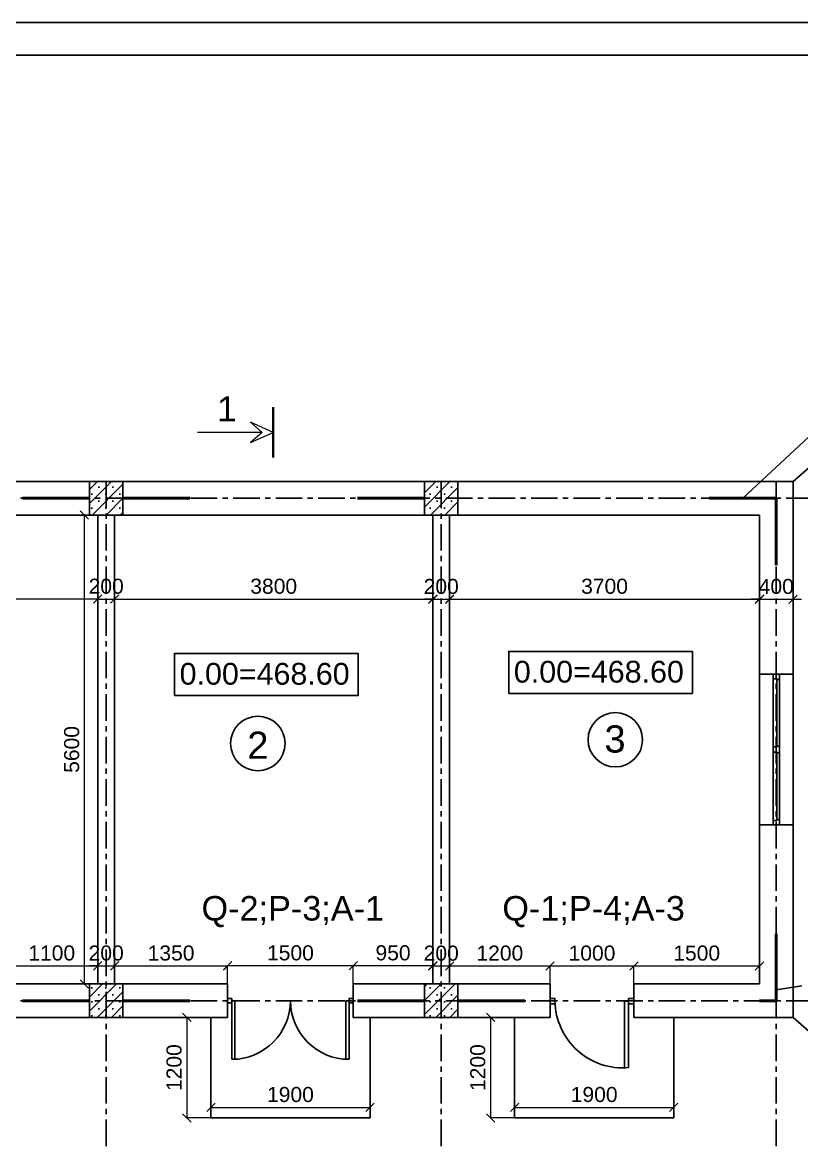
# Model space of a CAD drawing. Header units: millimetres. Extents: x 120281 to 1416367021, y -641565767 to 918373.
# Drawn here: x 1108930 to 1118233, y 846568 to 859934 of the extents above; entities that cross this region are included whole.
import ezdxf

# ---------------------------------------------------------------- set-up
doc = ezdxf.new("R2010")
doc.units = ezdxf.units.MM
doc.linetypes.add('CENTER', pattern=[50.8, 31.75, -6.35, 6.35, -6.35])
for name, color, linetype, lineweight in [('33', 7, 'Continuous', 35), ('Layer2', 7, 'Continuous', 13), ('Otaqların işarə rəqəminin dairəsi', 124, 'Continuous', 30), ('Xar. ölcülər.-1', 230, 'Continuous', 15), ('Xarici divarlar', 222, 'Continuous', 25), ('Yazı', 7, 'Continuous', 15), ('аракясмя', 130, 'Continuous', 20), ('колонна', 50, 'Continuous', 40), ('окна', 150, 'Continuous', 15), ('оси', 85, 'CENTER', 9), ('размер', 90, 'Continuous', 40), ('размер 1', 6, 'Continuous', 15)]:
    doc.layers.add(name, color=color, linetype=linetype, lineweight=lineweight)
doc.layers.add('Калонлар', color=7, linetype='Continuous')
doc.styles.add('Annotative', font='arial.ttf')
doc.styles.add('ARIAL', font='arial.ttf')
doc.styles.add('Arial-065-0', font='arial.ttf', dxfattribs={"width": 0.65})
doc.styles.add('Times New  Roman', font='times.ttf')
doc.dimstyles.new('250', dxfattribs={"dimtxt": 370, "dimasz": 100, "dimexe": 1.25, "dimexo": 0.625, "dimgap": 60, "dimtad": 1, "dimtxsty": 'Times New  Roman', "dimblk": 'OBLIQUE', "dimcen": 2.5, "dimadec": 0, "dimazin": 0, "dimtfac": 1, "dimtix": 1, "dimtmove": 0, "dimatfit": 3, "dimldrblk": 'OBLIQUE', "dimfxl": 1, "dimlwd": 0, "dimlwe": 0, "dimarcsym": 0})
pattern_1 = [(225, (707414.2, 483189.93), (84.1899, -84.1899), []), (225, (707330.01, 483189.93), (84.1899, -84.1899), [0, -119.0625])]

# ---------------------------------------------------------------- blocks, each defined once
blk = doc.blocks.new('пянжяря 1800')
at = {"layer": 'окна', "color": 0, "lineweight": 30}
for p, q in [((388031, 136030), (388031, 137702)), ((388061, 136896), (388061, 137702)), ((388106, 137712), (388106, 136020)), ((388061, 136030), (388061, 136836))]:
    blk.add_line(p, q, dxfattribs=at)
for points in [[(388031, 137702), (388031, 137766), (388106, 137766), (388106, 137712), (388061, 137712), (388061, 137702), (388031, 137702)], [(388106, 136836), (388106, 136896), (388061, 136896), (388061, 136906), (388031, 136906), (388031, 136826), (388061, 136826), (388061, 136836), (388106, 136836)], [(388031, 136030), (388031, 135966), (388106, 135966), (388106, 136020), (388061, 136020), (388061, 136030), (388031, 136030)]]:
    blk.add_lwpolyline(points, dxfattribs=at)
blk = doc.blocks.new('Гапы 1500')
at = {"layer": 'окна', "color": 0, "lineweight": 30}
for p, q in [((214475, 192748), (214475, 193448)), ((214513, 193447), (214513, 192748)), ((215838, 192748), (215838, 193447)), ((215875, 193448), (215875, 192748)), ((214513, 192748), (214475, 192748)), ((215875, 192748), (215838, 192748))]:
    blk.add_line(p, q, dxfattribs=at)
for points in [[(214425, 192773), (214425, 192723), (214475, 192723), (214475, 192773)], [(215875, 192773), (215875, 192723), (215925, 192723), (215925, 192773)]]:
    blk.add_lwpolyline(points, close=True, dxfattribs=at)
for centre, start, end in [((214475, 192748), 0, 90), ((215875, 192748), 90, 180)]:
    blk.add_arc(centre, 700, start, end, dxfattribs=at)
blk = doc.blocks.new('_Oblique')
at = {"color": 0, "linetype": 'ByBlock', "lineweight": -2}
blk.add_line((-0.5, -0.5), (0.5, 0.5), dxfattribs=at)
blk = doc.blocks.new('*D645')
at = {"layer": 'Defpoints', "color": 0, "lineweight": 53, "transparency": 16777216}
for p in [(1113080, 846977), (1111180, 846851), (1113080, 846851)]:
    blk.add_point(p, dxfattribs=at)
at = {"layer": 'Xar. ölcülər.-1', "color": 0, "lineweight": 0, "transparency": 16777216}
for p, q in [((1111180, 846851), (1111180, 846978)), ((1111180, 846977), (1113080, 846977)), ((1113080, 846851), (1113080, 846978))]:
    blk.add_line(p, q, dxfattribs=at)
at = {"layer": 'Xar. ölcülər.-1', "color": 0, "lineweight": 0, "transparency": 16777216, "xscale": 100, "yscale": 100, "zscale": 100, "rotation": 180}
blk.add_blockref('_Oblique', (1111180, 846977), dxfattribs=at)
at = {"layer": 'Xar. ölcülər.-1', "color": 0, "lineweight": 0, "transparency": 16777216, "xscale": 100, "yscale": 100, "zscale": 100}
blk.add_blockref('_Oblique', (1113080, 846977), dxfattribs=at)
at = {"layer": 'Xar. ölcülər.-1', "color": 0, "lineweight": 20, "transparency": 16777216, "insert": (1112130, 847129), "char_height": 180, "attachment_point": 5, "style": 'ARIAL'}
blk.add_mtext('1900', dxfattribs=at)
blk = doc.blocks.new('*D646')
at = {"layer": 'Defpoints', "color": 0, "lineweight": 53, "transparency": 16777216}
for p in [(1111180, 848051), (1110893, 846851), (1111180, 846851)]:
    blk.add_point(p, dxfattribs=at)
at = {"layer": 'Xar. ölcülər.-1', "color": 0, "lineweight": 0, "transparency": 16777216}
for p, q in [((1111179, 848051), (1110892, 848051)), ((1110893, 848051), (1110893, 846851)), ((1111179, 846851), (1110892, 846851))]:
    blk.add_line(p, q, dxfattribs=at)
at = {"layer": 'Xar. ölcülər.-1', "color": 0, "lineweight": 0, "transparency": 16777216, "xscale": 100, "yscale": 100, "zscale": 100}
for p, rotation in [((1110893, 848051), 90), ((1110893, 846851), 270)]:
    blk.add_blockref('_Oblique', p, dxfattribs=dict(at, rotation=rotation))
at = {"layer": 'Xar. ölcülər.-1', "color": 0, "lineweight": 20, "transparency": 16777216, "insert": (1110741, 847451), "char_height": 180, "attachment_point": 5, "rotation": 90, "style": 'ARIAL'}
blk.add_mtext('1200', dxfattribs=at)
blk = doc.blocks.new('*D545')
at = {"layer": 'Defpoints', "color": 0, "lineweight": 53, "transparency": 16777216}
for p in [(1116706, 846977), (1114806, 846851), (1116706, 846851)]:
    blk.add_point(p, dxfattribs=at)
at = {"layer": 'Xar. ölcülər.-1', "color": 0, "lineweight": 0, "transparency": 16777216}
for p, q in [((1114806, 846851), (1114806, 846978)), ((1114806, 846977), (1116706, 846977)), ((1116706, 846851), (1116706, 846978))]:
    blk.add_line(p, q, dxfattribs=at)
at = {"layer": 'Xar. ölcülər.-1', "color": 0, "lineweight": 0, "transparency": 16777216, "xscale": 100, "yscale": 100, "zscale": 100, "rotation": 180}
blk.add_blockref('_Oblique', (1114806, 846977), dxfattribs=at)
at = {"layer": 'Xar. ölcülər.-1', "color": 0, "lineweight": 0, "transparency": 16777216, "xscale": 100, "yscale": 100, "zscale": 100}
blk.add_blockref('_Oblique', (1116706, 846977), dxfattribs=at)
at = {"layer": 'Xar. ölcülər.-1', "color": 0, "lineweight": 20, "transparency": 16777216, "insert": (1115756, 847129), "char_height": 180, "attachment_point": 5, "style": 'ARIAL'}
blk.add_mtext('1900', dxfattribs=at)
blk = doc.blocks.new('*D546')
at = {"layer": 'Defpoints', "color": 0, "lineweight": 53, "transparency": 16777216}
for p in [(1114806, 848051), (1114519, 846851), (1114806, 846851)]:
    blk.add_point(p, dxfattribs=at)
at = {"layer": 'Xar. ölcülər.-1', "color": 0, "lineweight": 0, "transparency": 16777216}
for p, q in [((1114805, 848051), (1114518, 848051)), ((1114519, 848051), (1114519, 846851)), ((1114805, 846851), (1114518, 846851))]:
    blk.add_line(p, q, dxfattribs=at)
at = {"layer": 'Xar. ölcülər.-1', "color": 0, "lineweight": 0, "transparency": 16777216, "xscale": 100, "yscale": 100, "zscale": 100}
for p, rotation in [((1114519, 848051), 90), ((1114519, 846851), 270)]:
    blk.add_blockref('_Oblique', p, dxfattribs=dict(at, rotation=rotation))
at = {"layer": 'Xar. ölcülər.-1', "color": 0, "lineweight": 20, "transparency": 16777216, "insert": (1114367, 847451), "char_height": 180, "attachment_point": 5, "rotation": 90, "style": 'ARIAL'}
blk.add_mtext('1200', dxfattribs=at)
blk = doc.blocks.new('*D559')
at = {"layer": 'Defpoints', "color": 0, "lineweight": 53, "transparency": 16777216}
for p in [(1098130, 853335), (1109830, 853335), (1109830, 853048)]:
    blk.add_point(p, dxfattribs=at)
at = {"layer": 'Xar. ölcülər.-1', "color": 0, "lineweight": 0, "transparency": 16777216}
for p, q in [((1098130, 853334), (1098130, 853047)), ((1109830, 853334), (1109830, 853047)), ((1098130, 853048), (1109830, 853048))]:
    blk.add_line(p, q, dxfattribs=at)
at = {"layer": 'Xar. ölcülər.-1', "color": 0, "lineweight": 0, "transparency": 16777216, "xscale": 100, "yscale": 100, "zscale": 100, "rotation": 180}
blk.add_blockref('_Oblique', (1098130, 853048), dxfattribs=at)
at = {"layer": 'Xar. ölcülər.-1', "color": 0, "lineweight": 0, "transparency": 16777216, "xscale": 100, "yscale": 100, "zscale": 100}
blk.add_blockref('_Oblique', (1109830, 853048), dxfattribs=at)
at = {"layer": 'Xar. ölcülər.-1', "color": 0, "lineweight": 20, "transparency": 16777216, "insert": (1103980, 853200), "char_height": 180, "attachment_point": 5, "style": 'ARIAL'}
blk.add_mtext('11700', dxfattribs=at)
blk = doc.blocks.new('*D560')
at = {"layer": 'Defpoints', "color": 0, "lineweight": 53, "transparency": 16777216}
for p in [(1109830, 853047), (1110030, 853047), (1110030, 853047)]:
    blk.add_point(p, dxfattribs=at)
at = {"layer": 'Xar. ölcülər.-1', "color": 0, "lineweight": 0, "transparency": 16777216}
for p, q in [((1109830, 853047), (1109730, 853047)), ((1109830, 853047), (1109830, 853048)), ((1109830, 853047), (1110030, 853047)), ((1110030, 853047), (1110030, 853048)), ((1110030, 853047), (1110130, 853047))]:
    blk.add_line(p, q, dxfattribs=at)
at = {"layer": 'Xar. ölcülər.-1', "color": 0, "lineweight": 0, "transparency": 16777216, "xscale": 100, "yscale": 100, "zscale": 100}
blk.add_blockref('_Oblique', (1109830, 853047), dxfattribs=at)
at = {"layer": 'Xar. ölcülər.-1', "color": 0, "lineweight": 0, "transparency": 16777216, "xscale": 100, "yscale": 100, "zscale": 100, "rotation": 180}
blk.add_blockref('_Oblique', (1110030, 853047), dxfattribs=at)
at = {"layer": 'Xar. ölcülər.-1', "color": 0, "lineweight": 20, "transparency": 16777216, "insert": (1109930, 853199), "char_height": 180, "attachment_point": 5, "style": 'ARIAL'}
blk.add_mtext('200', dxfattribs=at)
blk = doc.blocks.new('*D561')
at = {"layer": 'Defpoints', "color": 0, "lineweight": 53, "transparency": 16777216}
for p in [(1110030, 853335), (1113830, 853335), (1113830, 853047)]:
    blk.add_point(p, dxfattribs=at)
at = {"layer": 'Xar. ölcülər.-1', "color": 0, "lineweight": 0, "transparency": 16777216}
for p, q in [((1110030, 853334), (1110030, 853046)), ((1113830, 853334), (1113830, 853046)), ((1110030, 853047), (1113830, 853047))]:
    blk.add_line(p, q, dxfattribs=at)
at = {"layer": 'Xar. ölcülər.-1', "color": 0, "lineweight": 0, "transparency": 16777216, "xscale": 100, "yscale": 100, "zscale": 100, "rotation": 180}
blk.add_blockref('_Oblique', (1110030, 853047), dxfattribs=at)
at = {"layer": 'Xar. ölcülər.-1', "color": 0, "lineweight": 0, "transparency": 16777216, "xscale": 100, "yscale": 100, "zscale": 100}
blk.add_blockref('_Oblique', (1113830, 853047), dxfattribs=at)
at = {"layer": 'Xar. ölcülər.-1', "color": 0, "lineweight": 20, "transparency": 16777216, "insert": (1111930, 853199), "char_height": 180, "attachment_point": 5, "style": 'ARIAL'}
blk.add_mtext('3800', dxfattribs=at)
blk = doc.blocks.new('*D562')
at = {"layer": 'Defpoints', "color": 0, "lineweight": 53, "transparency": 16777216}
for p in [(1113830, 853045), (1114030, 853045), (1114030, 853045)]:
    blk.add_point(p, dxfattribs=at)
at = {"layer": 'Xar. ölcülər.-1', "color": 0, "lineweight": 0, "transparency": 16777216}
for p, q in [((1113830, 853045), (1113730, 853045)), ((1113830, 853046), (1113830, 853046)), ((1113830, 853045), (1114030, 853045)), ((1114030, 853046), (1114030, 853046)), ((1114030, 853045), (1114130, 853045))]:
    blk.add_line(p, q, dxfattribs=at)
at = {"layer": 'Xar. ölcülər.-1', "color": 0, "lineweight": 0, "transparency": 16777216, "xscale": 100, "yscale": 100, "zscale": 100}
blk.add_blockref('_Oblique', (1113830, 853045), dxfattribs=at)
at = {"layer": 'Xar. ölcülər.-1', "color": 0, "lineweight": 0, "transparency": 16777216, "xscale": 100, "yscale": 100, "zscale": 100, "rotation": 180}
blk.add_blockref('_Oblique', (1114030, 853045), dxfattribs=at)
at = {"layer": 'Xar. ölcülər.-1', "color": 0, "lineweight": 20, "transparency": 16777216, "insert": (1113930, 853197), "char_height": 180, "attachment_point": 5, "style": 'ARIAL'}
blk.add_mtext('200', dxfattribs=at)
blk = doc.blocks.new('*D563')
at = {"layer": 'Defpoints', "color": 0, "lineweight": 53, "transparency": 16777216}
for p in [(1114030, 853335), (1117730, 853335), (1117730, 853047)]:
    blk.add_point(p, dxfattribs=at)
at = {"layer": 'Xar. ölcülər.-1', "color": 0, "lineweight": 0, "transparency": 16777216}
for p, q in [((1114030, 853334), (1114030, 853046)), ((1117730, 853334), (1117730, 853046)), ((1114030, 853047), (1117730, 853047))]:
    blk.add_line(p, q, dxfattribs=at)
at = {"layer": 'Xar. ölcülər.-1', "color": 0, "lineweight": 0, "transparency": 16777216, "xscale": 100, "yscale": 100, "zscale": 100, "rotation": 180}
blk.add_blockref('_Oblique', (1114030, 853047), dxfattribs=at)
at = {"layer": 'Xar. ölcülər.-1', "color": 0, "lineweight": 0, "transparency": 16777216, "xscale": 100, "yscale": 100, "zscale": 100}
blk.add_blockref('_Oblique', (1117730, 853047), dxfattribs=at)
at = {"layer": 'Xar. ölcülər.-1', "color": 0, "lineweight": 20, "transparency": 16777216, "insert": (1115880, 853199), "char_height": 180, "attachment_point": 5, "style": 'ARIAL'}
blk.add_mtext('3700', dxfattribs=at)
blk = doc.blocks.new('*D564')
at = {"layer": 'Defpoints', "color": 0, "lineweight": 53, "transparency": 16777216}
for p in [(1117730, 853300), (1118130, 853300), (1118130, 853045)]:
    blk.add_point(p, dxfattribs=at)
at = {"layer": 'Xar. ölcülər.-1', "color": 0, "lineweight": 0, "transparency": 16777216}
for p, q in [((1117730, 853299), (1117730, 853044)), ((1118130, 853299), (1118130, 853044)), ((1117730, 853045), (1117630, 853045)), ((1117730, 853045), (1118130, 853045)), ((1118130, 853045), (1118230, 853045))]:
    blk.add_line(p, q, dxfattribs=at)
at = {"layer": 'Xar. ölcülər.-1', "color": 0, "lineweight": 0, "transparency": 16777216, "xscale": 100, "yscale": 100, "zscale": 100}
blk.add_blockref('_Oblique', (1117730, 853045), dxfattribs=at)
at = {"layer": 'Xar. ölcülər.-1', "color": 0, "lineweight": 0, "transparency": 16777216, "xscale": 100, "yscale": 100, "zscale": 100, "rotation": 180}
blk.add_blockref('_Oblique', (1118130, 853045), dxfattribs=at)
at = {"layer": 'Xar. ölcülər.-1', "color": 0, "lineweight": 20, "transparency": 16777216, "insert": (1117930, 853197), "char_height": 180, "attachment_point": 5, "style": 'ARIAL'}
blk.add_mtext('400', dxfattribs=at)
blk = doc.blocks.new('*D656')
at = {"layer": 'Defpoints', "color": 0, "lineweight": 53, "transparency": 16777216}
for p in [(1109830, 848667), (1108730, 848451), (1109830, 848451)]:
    blk.add_point(p, dxfattribs=at)
at = {"layer": 'Xar. ölcülər.-1', "color": 0, "lineweight": 0, "transparency": 16777216}
for p, q in [((1108730, 848451), (1108730, 848668)), ((1108730, 848667), (1109830, 848667)), ((1109830, 848451), (1109830, 848668))]:
    blk.add_line(p, q, dxfattribs=at)
at = {"layer": 'Xar. ölcülər.-1', "color": 0, "lineweight": 0, "transparency": 16777216, "xscale": 100, "yscale": 100, "zscale": 100, "rotation": 180}
blk.add_blockref('_Oblique', (1108730, 848667), dxfattribs=at)
at = {"layer": 'Xar. ölcülər.-1', "color": 0, "lineweight": 0, "transparency": 16777216, "xscale": 100, "yscale": 100, "zscale": 100}
blk.add_blockref('_Oblique', (1109830, 848667), dxfattribs=at)
at = {"layer": 'Xar. ölcülər.-1', "color": 0, "lineweight": 20, "transparency": 16777216, "insert": (1109280, 848819), "char_height": 180, "attachment_point": 5, "style": 'ARIAL'}
blk.add_mtext('1100', dxfattribs=at)
blk = doc.blocks.new('*D657')
at = {"layer": 'Defpoints', "color": 0, "lineweight": 53, "transparency": 16777216}
for p in [(1110030, 848667), (1109830, 848451), (1110030, 848451)]:
    blk.add_point(p, dxfattribs=at)
at = {"layer": 'Xar. ölcülər.-1', "color": 0, "lineweight": 0, "transparency": 16777216}
for p, q in [((1109830, 848667), (1109730, 848667)), ((1109830, 848451), (1109830, 848668)), ((1109830, 848667), (1110030, 848667)), ((1110030, 848451), (1110030, 848668)), ((1110030, 848667), (1110130, 848667))]:
    blk.add_line(p, q, dxfattribs=at)
at = {"layer": 'Xar. ölcülər.-1', "color": 0, "lineweight": 0, "transparency": 16777216, "xscale": 100, "yscale": 100, "zscale": 100}
blk.add_blockref('_Oblique', (1109830, 848667), dxfattribs=at)
at = {"layer": 'Xar. ölcülər.-1', "color": 0, "lineweight": 0, "transparency": 16777216, "xscale": 100, "yscale": 100, "zscale": 100, "rotation": 180}
blk.add_blockref('_Oblique', (1110030, 848667), dxfattribs=at)
at = {"layer": 'Xar. ölcülər.-1', "color": 0, "lineweight": 20, "transparency": 16777216, "insert": (1109930, 848819), "char_height": 180, "attachment_point": 5, "style": 'ARIAL'}
blk.add_mtext('200', dxfattribs=at)
blk = doc.blocks.new('*D658')
at = {"layer": 'Defpoints', "color": 0, "lineweight": 53, "transparency": 16777216}
for p in [(1111380, 848667), (1110030, 848451), (1111380, 848451)]:
    blk.add_point(p, dxfattribs=at)
at = {"layer": 'Xar. ölcülər.-1', "color": 0, "lineweight": 0, "transparency": 16777216}
for p, q in [((1110030, 848451), (1110030, 848668)), ((1110030, 848667), (1111380, 848667)), ((1111380, 848451), (1111380, 848668))]:
    blk.add_line(p, q, dxfattribs=at)
at = {"layer": 'Xar. ölcülər.-1', "color": 0, "lineweight": 0, "transparency": 16777216, "xscale": 100, "yscale": 100, "zscale": 100, "rotation": 180}
blk.add_blockref('_Oblique', (1110030, 848667), dxfattribs=at)
at = {"layer": 'Xar. ölcülər.-1', "color": 0, "lineweight": 0, "transparency": 16777216, "xscale": 100, "yscale": 100, "zscale": 100}
blk.add_blockref('_Oblique', (1111380, 848667), dxfattribs=at)
at = {"layer": 'Xar. ölcülər.-1', "color": 0, "lineweight": 20, "transparency": 16777216, "insert": (1110705, 848819), "char_height": 180, "attachment_point": 5, "style": 'ARIAL'}
blk.add_mtext('1350', dxfattribs=at)
blk = doc.blocks.new('*D659')
at = {"layer": 'Defpoints', "color": 0, "lineweight": 53, "transparency": 16777216}
for p in [(1112880, 848669), (1111380, 848451), (1112880, 848451)]:
    blk.add_point(p, dxfattribs=at)
at = {"layer": 'Xar. ölcülər.-1', "color": 0, "lineweight": 0, "transparency": 16777216}
for p, q in [((1111380, 848451), (1111380, 848670)), ((1111380, 848669), (1112880, 848669)), ((1112880, 848451), (1112880, 848670))]:
    blk.add_line(p, q, dxfattribs=at)
at = {"layer": 'Xar. ölcülər.-1', "color": 0, "lineweight": 0, "transparency": 16777216, "xscale": 100, "yscale": 100, "zscale": 100, "rotation": 180}
blk.add_blockref('_Oblique', (1111380, 848669), dxfattribs=at)
at = {"layer": 'Xar. ölcülər.-1', "color": 0, "lineweight": 0, "transparency": 16777216, "xscale": 100, "yscale": 100, "zscale": 100}
blk.add_blockref('_Oblique', (1112880, 848669), dxfattribs=at)
at = {"layer": 'Xar. ölcülər.-1', "color": 0, "lineweight": 20, "transparency": 16777216, "insert": (1112130, 848821), "char_height": 180, "attachment_point": 5, "style": 'ARIAL'}
blk.add_mtext('1500', dxfattribs=at)
blk = doc.blocks.new('*D660')
at = {"layer": 'Defpoints', "color": 0, "lineweight": 53, "transparency": 16777216}
for p in [(1113830, 848669), (1112880, 848451), (1113830, 848451)]:
    blk.add_point(p, dxfattribs=at)
at = {"layer": 'Xar. ölcülər.-1', "color": 0, "lineweight": 0, "transparency": 16777216}
for p, q in [((1112880, 848451), (1112880, 848670)), ((1112880, 848669), (1113830, 848669)), ((1113830, 848451), (1113830, 848670))]:
    blk.add_line(p, q, dxfattribs=at)
at = {"layer": 'Xar. ölcülər.-1', "color": 0, "lineweight": 0, "transparency": 16777216, "xscale": 100, "yscale": 100, "zscale": 100, "rotation": 180}
blk.add_blockref('_Oblique', (1112880, 848669), dxfattribs=at)
at = {"layer": 'Xar. ölcülər.-1', "color": 0, "lineweight": 0, "transparency": 16777216, "xscale": 100, "yscale": 100, "zscale": 100}
blk.add_blockref('_Oblique', (1113830, 848669), dxfattribs=at)
at = {"layer": 'Xar. ölcülər.-1', "color": 0, "lineweight": 20, "transparency": 16777216, "insert": (1113355, 848821), "char_height": 180, "attachment_point": 5, "style": 'ARIAL'}
blk.add_mtext('950', dxfattribs=at)
blk = doc.blocks.new('*D661')
at = {"layer": 'Defpoints', "color": 0, "lineweight": 53, "transparency": 16777216}
for p in [(1114030, 848665), (1113830, 848451), (1114030, 848451)]:
    blk.add_point(p, dxfattribs=at)
at = {"layer": 'Xar. ölcülər.-1', "color": 0, "lineweight": 0, "transparency": 16777216}
for p, q in [((1113830, 848665), (1113730, 848665)), ((1113830, 848451), (1113830, 848666)), ((1113830, 848665), (1114030, 848665)), ((1114030, 848451), (1114030, 848666)), ((1114030, 848665), (1114130, 848665))]:
    blk.add_line(p, q, dxfattribs=at)
at = {"layer": 'Xar. ölcülər.-1', "color": 0, "lineweight": 0, "transparency": 16777216, "xscale": 100, "yscale": 100, "zscale": 100}
blk.add_blockref('_Oblique', (1113830, 848665), dxfattribs=at)
at = {"layer": 'Xar. ölcülər.-1', "color": 0, "lineweight": 0, "transparency": 16777216, "xscale": 100, "yscale": 100, "zscale": 100, "rotation": 180}
blk.add_blockref('_Oblique', (1114030, 848665), dxfattribs=at)
at = {"layer": 'Xar. ölcülər.-1', "color": 0, "lineweight": 20, "transparency": 16777216, "insert": (1113930, 848817), "char_height": 180, "attachment_point": 5, "style": 'ARIAL'}
blk.add_mtext('200', dxfattribs=at)
blk = doc.blocks.new('*D662')
at = {"layer": 'Defpoints', "color": 0, "lineweight": 53, "transparency": 16777216}
for p in [(1115230, 848666), (1114030, 848451), (1115230, 848451)]:
    blk.add_point(p, dxfattribs=at)
at = {"layer": 'Xar. ölcülər.-1', "color": 0, "lineweight": 0, "transparency": 16777216}
for p, q in [((1114030, 848451), (1114030, 848667)), ((1114030, 848666), (1115230, 848666)), ((1115230, 848451), (1115230, 848667))]:
    blk.add_line(p, q, dxfattribs=at)
at = {"layer": 'Xar. ölcülər.-1', "color": 0, "lineweight": 0, "transparency": 16777216, "xscale": 100, "yscale": 100, "zscale": 100, "rotation": 180}
blk.add_blockref('_Oblique', (1114030, 848666), dxfattribs=at)
at = {"layer": 'Xar. ölcülər.-1', "color": 0, "lineweight": 0, "transparency": 16777216, "xscale": 100, "yscale": 100, "zscale": 100}
blk.add_blockref('_Oblique', (1115230, 848666), dxfattribs=at)
at = {"layer": 'Xar. ölcülər.-1', "color": 0, "lineweight": 20, "transparency": 16777216, "insert": (1114630, 848818), "char_height": 180, "attachment_point": 5, "style": 'ARIAL'}
blk.add_mtext('1200', dxfattribs=at)
blk = doc.blocks.new('*D663')
at = {"layer": 'Defpoints', "color": 0, "lineweight": 53, "transparency": 16777216}
for p in [(1116230, 848666), (1115230, 848451), (1116230, 848451)]:
    blk.add_point(p, dxfattribs=at)
at = {"layer": 'Xar. ölcülər.-1', "color": 0, "lineweight": 0, "transparency": 16777216}
for p, q in [((1115230, 848451), (1115230, 848667)), ((1115230, 848666), (1116230, 848666)), ((1116230, 848451), (1116230, 848667))]:
    blk.add_line(p, q, dxfattribs=at)
at = {"layer": 'Xar. ölcülər.-1', "color": 0, "lineweight": 0, "transparency": 16777216, "xscale": 100, "yscale": 100, "zscale": 100, "rotation": 180}
blk.add_blockref('_Oblique', (1115230, 848666), dxfattribs=at)
at = {"layer": 'Xar. ölcülər.-1', "color": 0, "lineweight": 0, "transparency": 16777216, "xscale": 100, "yscale": 100, "zscale": 100}
blk.add_blockref('_Oblique', (1116230, 848666), dxfattribs=at)
at = {"layer": 'Xar. ölcülər.-1', "color": 0, "lineweight": 20, "transparency": 16777216, "insert": (1115730, 848818), "char_height": 180, "attachment_point": 5, "style": 'ARIAL'}
blk.add_mtext('1000', dxfattribs=at)
blk = doc.blocks.new('*D566')
at = {"layer": 'Defpoints', "color": 0, "lineweight": 53, "transparency": 16777216}
for p in [(1117730, 848666), (1116230, 848451), (1117730, 848451)]:
    blk.add_point(p, dxfattribs=at)
at = {"layer": 'Xar. ölcülər.-1', "color": 0, "lineweight": 0, "transparency": 16777216}
for p, q in [((1116230, 848451), (1116230, 848667)), ((1116230, 848666), (1117730, 848666)), ((1117730, 848451), (1117730, 848667))]:
    blk.add_line(p, q, dxfattribs=at)
at = {"layer": 'Xar. ölcülər.-1', "color": 0, "lineweight": 0, "transparency": 16777216, "xscale": 100, "yscale": 100, "zscale": 100, "rotation": 180}
blk.add_blockref('_Oblique', (1116230, 848666), dxfattribs=at)
at = {"layer": 'Xar. ölcülər.-1', "color": 0, "lineweight": 0, "transparency": 16777216, "xscale": 100, "yscale": 100, "zscale": 100}
blk.add_blockref('_Oblique', (1117730, 848666), dxfattribs=at)
at = {"layer": 'Xar. ölcülər.-1', "color": 0, "lineweight": 20, "transparency": 16777216, "insert": (1116980, 848818), "char_height": 180, "attachment_point": 5, "style": 'ARIAL'}
blk.add_mtext('1500', dxfattribs=at)
blk = doc.blocks.new('*D664')
at = {"layer": 'Defpoints', "color": 0, "lineweight": 53, "transparency": 16777216}
for p in [(1109352, 854051), (1109671, 854051), (1109352, 848451)]:
    blk.add_point(p, dxfattribs=at)
at = {"layer": 'Xar. ölcülər.-1', "color": 0, "lineweight": 0, "transparency": 16777216}
for p, q in [((1109352, 854051), (1109672, 854051)), ((1109671, 848451), (1109671, 854051)), ((1109352, 848451), (1109672, 848451))]:
    blk.add_line(p, q, dxfattribs=at)
at = {"layer": 'Xar. ölcülər.-1', "color": 0, "lineweight": 0, "transparency": 16777216, "xscale": 100, "yscale": 100, "zscale": 100}
for p, rotation in [((1109671, 854051), 90), ((1109671, 848451), 270)]:
    blk.add_blockref('_Oblique', p, dxfattribs=dict(at, rotation=rotation))
at = {"layer": 'Xar. ölcülər.-1', "color": 0, "lineweight": 20, "transparency": 16777216, "insert": (1109519, 851251), "char_height": 180, "attachment_point": 5, "rotation": 90, "style": 'ARIAL'}
blk.add_mtext('5600', dxfattribs=at)

msp = doc.modelspace()

# ---------------------------------------------------------------- hatches: boundary and pattern name
at = {"layer": 'размер', "lineweight": 25}
h = msp.add_hatch(dxfattribs=at)
h.set_pattern_fill('SACNCR', color=0, scale=50, angle=180, style=0)
h.set_pattern_definition(pattern_1)
h.paths.add_polyline_path([(1109929.98308, 854450.5792), (1110129.98308, 854450.5792), (1110129.98308, 854250.5792), (1109929.98308, 854250.5792)])
h.paths.add_polyline_path([(1109729.98308, 854450.5792), (1109929.98308, 854450.5792), (1109929.98308, 854250.5792), (1109729.98308, 854250.5792)])
h.paths.add_polyline_path([(1109729.98308, 854250.5792), (1109929.98308, 854250.5792), (1109929.98308, 854050.5792), (1109729.98308, 854050.5792)])
h.paths.add_polyline_path([(1109929.98308, 854250.5792), (1110129.98308, 854250.5792), (1110129.98308, 854050.5792), (1109929.98308, 854050.5792)])
h = msp.add_hatch(dxfattribs=at)
h.set_pattern_fill('SACNCR', color=0, scale=50, angle=180, style=0)
h.set_pattern_definition(pattern_1)
h.paths.add_polyline_path([(1113929.98308, 854450.5792), (1114129.98308, 854450.5792), (1114129.98308, 854250.5792), (1113929.98308, 854250.5792)])
h.paths.add_polyline_path([(1113729.98308, 854450.5792), (1113929.98308, 854450.5792), (1113929.98308, 854250.5792), (1113729.98308, 854250.5792)])
h.paths.add_polyline_path([(1113729.98308, 854250.5792), (1113929.98308, 854250.5792), (1113929.98308, 854050.5792), (1113729.98308, 854050.5792)])
h.paths.add_polyline_path([(1113929.98308, 854250.5792), (1114129.98308, 854250.5792), (1114129.98308, 854050.5792), (1113929.98308, 854050.5792)])
h = msp.add_hatch(dxfattribs=at)
h.set_pattern_fill('SACNCR', color=0, scale=50, angle=180, style=0)
h.set_pattern_definition(pattern_1)
h.paths.add_polyline_path([(1109929.98308, 848450.5792), (1110129.98308, 848450.5792), (1110129.98308, 848250.5792), (1109929.98308, 848250.5792)])
h.paths.add_polyline_path([(1109729.98308, 848450.5792), (1109929.98308, 848450.5792), (1109929.98308, 848250.5792), (1109729.98308, 848250.5792)])
h.paths.add_polyline_path([(1109729.98308, 848250.5792), (1109929.98308, 848250.5792), (1109929.98308, 848050.5792), (1109729.98308, 848050.5792)])
h.paths.add_polyline_path([(1109929.98308, 848250.5792), (1110129.98308, 848250.5792), (1110129.98308, 848050.5792), (1109929.98308, 848050.5792)])
h = msp.add_hatch(dxfattribs=at)
h.set_pattern_fill('SACNCR', color=0, scale=50, angle=180, style=0)
h.set_pattern_definition(pattern_1)
h.paths.add_polyline_path([(1113929.98308, 848450.5792), (1114129.98308, 848450.5792), (1114129.98308, 848250.5792), (1113929.98308, 848250.5792)])
h.paths.add_polyline_path([(1113729.98308, 848450.5792), (1113929.98308, 848450.5792), (1113929.98308, 848250.5792), (1113729.98308, 848250.5792)])
h.paths.add_polyline_path([(1113729.98308, 848250.5792), (1113929.98308, 848250.5792), (1113929.98308, 848050.5792), (1113729.98308, 848050.5792)])
h.paths.add_polyline_path([(1113929.98308, 848250.5792), (1114129.98308, 848250.5792), (1114129.98308, 848050.5792), (1113929.98308, 848050.5792)])

# ---------------------------------------------------------------- linework, layer by layer
at = {"color": 0}
for p, q in [((1118865.27532, 855496.31371), (1117529.93099, 854250.48754)), ((1118235.16069, 848426.73397), (1117929.98308, 848378.65472))]:
    msp.add_line(p, q, dxfattribs=at)
at = {"color": 1, "lineweight": 18}
msp.add_line((1117729.98113, 850229.25724), (1117729.98113, 850198.211), dxfattribs=at)
at = {"elevation": 0}
for points in [[(1110746.00376, 851894.29958), (1112937.93428, 851894.29958), (1112937.93428, 852397.58716), (1110746.00376, 852397.58716)], [(1114736.09382, 851919.22377), (1116928.02434, 851919.22377), (1116928.02434, 852422.51135), (1114736.09382, 852422.51135)]]:
    msp.add_lwpolyline(points, close=True, dxfattribs=at)
at = {"layer": '33', "lineweight": 15}
msp.add_line((1117723.49008, 848457.77646), (1117723.49008, 848457.77646), dxfattribs=at)
at = {"layer": 'Layer2', "color": 0, "lineweight": 25}
for p, q in [((1118129.98308, 854450.5792), (1118633.36667, 854891.90174)), ((1118129.98308, 848050.5792), (1118633.36667, 847609.25667))]:
    msp.add_line(p, q, dxfattribs=at)
at = {"layer": 'Otaqların işarə rəqəminin dairəsi', "color": 0}
for centre in [(1111740.79569, 851322.51373), (1116008.36391, 851366.89401)]:
    msp.add_circle(centre, 325, dxfattribs=at)
at = {"layer": 'Xarici divarlar', "color": 0, "lineweight": 30}
for p, q in [((1109729.98308, 854450.5792), (1104129.98308, 854450.5792)), ((1113729.98308, 854450.5792), (1110129.98308, 854450.5792)), ((1118129.98308, 854450.5792), (1114129.98308, 854450.5792)), ((1114236.74367, 854450.5792), (1114129.98308, 854450.5792)), ((1118129.98308, 854450.5792), (1118129.98308, 852150.5792)), ((1109729.98308, 854050.5792), (1104129.98308, 854050.5792)), ((1109829.98308, 854050.5792), (1109829.98308, 848450.5792)), ((1110029.98308, 854050.5792), (1110029.98308, 848450.5792)), ((1113729.98308, 854050.5792), (1110129.98308, 854050.5792)), ((1113829.98308, 854050.5792), (1113829.98308, 848450.5792)), ((1114029.98308, 854050.5792), (1114029.98308, 848450.5792)), ((1117729.98308, 854050.5792), (1114129.98308, 854050.5792)), ((1114236.74367, 854050.5792), (1114129.98308, 854050.5792)), ((1117729.98308, 854050.5792), (1117729.98308, 852150.5792)), ((1117729.98308, 852150.5792), (1118129.98308, 852150.5792)), ((1117729.98308, 850350.5792), (1117729.98308, 848450.5792)), ((1117729.98308, 850350.5792), (1118129.98308, 850350.5792)), ((1118129.98308, 850350.5792), (1118129.98308, 848050.5792)), ((1109729.98308, 848450.5792), (1108729.98308, 848450.5792)), ((1111379.98308, 848450.5792), (1110129.98308, 848450.5792)), ((1111379.98308, 848050.5792), (1111379.98308, 848450.5792)), ((1113729.98308, 848450.5792), (1112879.98308, 848450.5792)), ((1112879.98308, 848050.5792), (1112879.98308, 848450.5792)), ((1115229.98308, 848450.5792), (1114129.98308, 848450.5792)), ((1115229.98308, 848050.5792), (1115229.98308, 848450.5792)), ((1117729.98308, 848450.5792), (1116229.98308, 848450.5792)), ((1116229.98308, 848050.5792), (1116229.98308, 848450.5792)), ((1109729.98308, 848050.5792), (1108729.98308, 848050.5792)), ((1111379.98308, 848050.5792), (1110129.98308, 848050.5792)), ((1113729.98308, 848050.5792), (1112879.98308, 848050.5792)), ((1115229.98308, 848050.5792), (1114129.98308, 848050.5792)), ((1118129.98308, 848050.5792), (1116229.98308, 848050.5792))]:
    msp.add_line(p, q, dxfattribs=at)
for points in [[(1110129.98308, 854450.5792), (1109729.98308, 854450.5792), (1109729.98308, 854050.5792), (1110129.98308, 854050.5792)], [(1114129.98308, 854450.5792), (1113729.98308, 854450.5792), (1113729.98308, 854050.5792), (1114129.98308, 854050.5792)], [(1110129.98308, 848450.5792), (1109729.98308, 848450.5792), (1109729.98308, 848050.5792), (1110129.98308, 848050.5792)], [(1114129.98308, 848450.5792), (1113729.98308, 848450.5792), (1113729.98308, 848050.5792), (1114129.98308, 848050.5792)]]:
    msp.add_lwpolyline(points, close=True, dxfattribs=at)
at = {"layer": 'аракясмя', "color": 0}
msp.add_line((1111790.85393, 855037.00526), (1111022.42374, 855037.00526), dxfattribs=at)
at = {"layer": 'аракясмя', "color": 0, "lineweight": 25}
for p, q in [((1117729.98308, 852150.5792), (1117729.98308, 850350.5792)), ((1118129.98308, 852150.5792), (1118129.98308, 850350.5792)), ((1111179.98308, 848050.5792), (1111179.98308, 846850.5792)), ((1113079.98308, 848050.5792), (1113079.98308, 846850.5792)), ((1114805.59364, 848050.5792), (1114805.59364, 846850.5792)), ((1116705.59364, 848050.5792), (1116705.59364, 846850.5792)), ((1113079.98308, 846850.5792), (1111179.98308, 846850.5792)), ((1116705.59364, 846850.5792), (1114805.59364, 846850.5792))]:
    msp.add_line(p, q, dxfattribs=at)
at = {"layer": 'аракясмя', "color": 0}
msp.add_lwpolyline([(1111922.42374, 855037.00526), (1111653.36263, 855158.54018), (1111790.85393, 855037.00526), (1111653.36263, 854915.47033), (1111922.42374, 855037.00526)], dxfattribs=at)
at = {"layer": 'Калонлар', "color": 0, "lineweight": 50}
for p, q in [((1108929.98308, 854250.5792), (1109729.98308, 854250.5792)), ((1110929.98308, 854250.5792), (1110129.98308, 854250.5792)), ((1112929.98308, 854250.5792), (1113729.98308, 854250.5792)), ((1117929.98308, 854250.5792), (1117129.98308, 854250.5792)), ((1117929.98308, 854250.5792), (1117929.98308, 853450.5792)), ((1117929.98308, 848250.5792), (1117929.98308, 849050.5792)), ((1109729.98308, 848250.5792), (1108929.98308, 848250.5792)), ((1110129.98308, 848250.5792), (1110929.98308, 848250.5792)), ((1113729.98308, 848250.5792), (1112929.98308, 848250.5792)), ((1114129.98308, 848250.5792), (1114929.98308, 848250.5792)), ((1117929.98308, 848250.5792), (1117729.98115, 848250.5792))]:
    msp.add_line(p, q, dxfattribs=at)
at = {"layer": 'колонна', "color": 0}
msp.add_line((1111922.42374, 855337.00526), (1111922.42374, 854737.00526), dxfattribs=at)
at = {"layer": 'окна', "color": 0, "lineweight": 30}
for p, q in [((1116120.1239, 848244.19087), (1116120.1239, 847452.3647)), ((1116167.20641, 848244.19087), (1116120.1239, 848244.19087)), ((1116167.20641, 847451.10266), (1116167.20641, 848244.19087))]:
    msp.add_line(p, q, dxfattribs=at)
for points in [[(1115229.98308, 848212.80253), (1115229.98308, 848275.5792), (1115288.33297, 848275.5792), (1115288.33297, 848212.80253)], [(1116167.20641, 848212.80253), (1116167.20641, 848275.5792), (1116229.98308, 848275.5792), (1116229.98308, 848212.80253)]]:
    msp.add_lwpolyline(points, close=True, dxfattribs=at)
msp.add_arc((1116097.45124, 848257.31532), 809.22471, 180.92929504, 274.945032651, dxfattribs=at)
at = {"layer": 'оси', "color": 0, "lineweight": 25, "ltscale": 10}
for p, q in [((1109929.98308, 854450.5792), (1109929.98308, 844240.8392)), ((1113929.98308, 854450.5792), (1113929.98308, 844240.8392)), ((1117929.98308, 854450.5792), (1117929.98308, 844240.8392)), ((1097729.98308, 854250.5792), (1120200.76593, 854250.5792)), ((1097729.98308, 848250.5792), (1120200.76593, 848250.5792))]:
    msp.add_line(p, q, dxfattribs=at)
at = {"layer": 'размер 1', "color": 0, "lineweight": 30}
for points in [[(1091311.582, 859933.85326), (1124258.33574, 859933.85326), (1124258.33574, 836635.79168), (1091311.582, 836635.79168)], [(1092880.47503, 859541.63), (1123866.11248, 859541.63), (1123866.11248, 837028.01494), (1092880.47503, 837028.01494)]]:
    msp.add_lwpolyline(points, close=True, dxfattribs=at)

# ---------------------------------------------------------------- block references
at = {"layer": 'размер', "color": 0, "lineweight": 25, "xscale": -1}
msp.add_blockref('пянжяря 1800', (1505998.5854, 714384.27424), dxfattribs=at)
at = {"layer": 'размер', "color": 0, "lineweight": 25, "xscale": -1, "rotation": 180}
msp.add_blockref('Гапы 1500', (896954.48978, 1040998.4265), dxfattribs=at)

# ---------------------------------------------------------------- texts
at = {"layer": 'Yazı', "color": 0, "attachment_point": 5, "style": 'Arial-065-0'}
for s, insert, char_height in [('\\A2;{\\fArial|b0|i0|c238|p34;\\W1;0.00=\\fArial|b0|i0|c204|p34;468.60}', (1111822.07452, 852152.62841, 0), 260), ('\\A2;{\\fArial|b0|i0|c238|p34;\\W1;0.00=\\fArial|b0|i0|c204|p34;468.60}', (1115812.16458, 852177.5526, 0), 260), ('\\A2;{\\fArial|b0|i0|c238|p34;\\W1;2}', (1111740.94078, 851301.7091), 325), ('\\A2;{\\fArial|b0|i0|c238|p34;\\W1;3}', (1116004.95076, 851373.90683), 325), ('\\A2;{\\fArial|b0|i0|c238|p34;\\W1;Q-2;P-3;A-1}', (1112158.20562, 849313.90291), 292.5)]:
    msp.add_mtext(s, dxfattribs=dict(at, insert=insert, char_height=char_height))
at = {"layer": 'Yazı', "color": 0, "insert": (1115749.3707, 849313.85625), "char_height": 292.5, "width": 2087.404502, "attachment_point": 5, "style": 'Arial-065-0'}
msp.add_mtext('\\A2;{\\fArial|b0|i0|c238|p34;\\W1;Q-1;P-4;A-3}', dxfattribs=at)
at = {"layer": 'аракясмя', "color": 0, "lineweight": 20, "style": 'Annotative'}
msp.add_text('1', height=300, dxfattribs=at).set_placement((1111254.22238, 855167.7827))

# ---------------------------------------------------------------- dimensions: what is measured, and where the dimension line sits
at = {"layer": 'Xar. ölcülər.-1', "color": 0, "lineweight": 20}
for base, p1, p2, picture, middle in [((1109671.11178, 854050.5792), (1109351.51348, 848450.5792), (1109351.51348, 854050.5792), '*D664', (1109519.20864, 851250.5792)), ((1110892.93887, 846850.5792), (1111179.98308, 848050.5792), (1111179.98308, 846850.5792), '*D646', (1110741.03573, 847450.5792)), ((1114518.54943, 846850.5792), (1114805.59364, 848050.5792), (1114805.59364, 846850.5792), '*D546', (1114366.64629, 847450.5792))]:
    dim = msp.add_linear_dim(base=base, p1=p1, p2=p2, angle=90, dimstyle='250', override={"dimtxt": 180, "dimexe": 1, "dimtxsty": 'ARIAL'}, dxfattribs=at)
    dim.commit()
    dim.dimension.update_dxf_attribs({"geometry": picture, "text_midpoint": middle})
for base, p1, p2, picture, middle in [((1109829.98308, 853047.90818), (1098129.98308, 853334.98406), (1109829.98308, 853334.98406), '*D559', (1103979.98308, 853199.81132)), ((1110029.98308, 853046.65818), (1109829.98308, 853046.65818), (1110029.98308, 853046.65818), '*D560', (1109929.98308, 853198.56132)), ((1113829.98308, 853046.65818), (1110029.98308, 853334.98406), (1113829.98308, 853334.98406), '*D561', (1111929.98308, 853198.62271)), ((1114029.98308, 853045.40818), (1113829.98308, 853045.40818), (1114029.98308, 853045.40818), '*D562', (1113929.98308, 853197.31132)), ((1117729.98308, 853046.65818), (1114029.98308, 853334.98406), (1117729.98308, 853334.98406), '*D563', (1115879.98308, 853198.62271)), ((1118129.98308, 853045.40818), (1117729.98308, 853299.56703), (1118129.98308, 853299.56703), '*D564', (1117929.98308, 853197.31132)), ((1109829.98308, 848667.40985), (1108729.98308, 848450.5792), (1109829.98308, 848450.5792), '*D656', (1109279.98308, 848819.31299)), ((1110029.98308, 848667.40985), (1109829.98308, 848450.5792), (1110029.98308, 848450.5792), '*D657', (1109929.98308, 848819.31299)), ((1111379.98308, 848667.40985), (1110029.98308, 848450.5792), (1111379.98308, 848450.5792), '*D658', (1110704.98308, 848819.37438)), ((1112879.98308, 848668.65985), (1111379.98308, 848450.5792), (1112879.98308, 848450.5792), '*D659', (1112129.98308, 848820.56299)), ((1113829.98308, 848668.65985), (1112879.98308, 848450.5792), (1113829.98308, 848450.5792), '*D660', (1113354.98308, 848820.56299)), ((1114029.98308, 848664.90985), (1113829.98308, 848450.5792), (1114029.98308, 848450.5792), '*D661', (1113929.98308, 848816.81299)), ((1115229.98308, 848666.15985), (1114029.98308, 848450.5792), (1115229.98308, 848450.5792), '*D662', (1114629.98308, 848818.06299)), ((1116229.98308, 848666.15985), (1115229.98308, 848450.5792), (1116229.98308, 848450.5792), '*D663', (1115729.98308, 848818.06299)), ((1117729.98308, 848666.15985), (1116229.98308, 848450.5792), (1117729.98308, 848450.5792), '*D566', (1116979.98308, 848818.06299)), ((1113079.98308, 846977.23985), (1111179.98308, 846850.5792), (1113079.98308, 846850.5792), '*D645', (1112129.98308, 847129.14299)), ((1116705.59364, 846977.23985), (1114805.59364, 846850.5792), (1116705.59364, 846850.5792), '*D545', (1115755.59364, 847129.14299))]:
    dim = msp.add_linear_dim(base=base, p1=p1, p2=p2, dimstyle='250', override={"dimtxt": 180, "dimexe": 1, "dimtxsty": 'ARIAL'}, dxfattribs=at)
    dim.commit()
    dim.dimension.update_dxf_attribs({"geometry": picture, "text_midpoint": middle})

doc.saveas('drawing.dxf')
